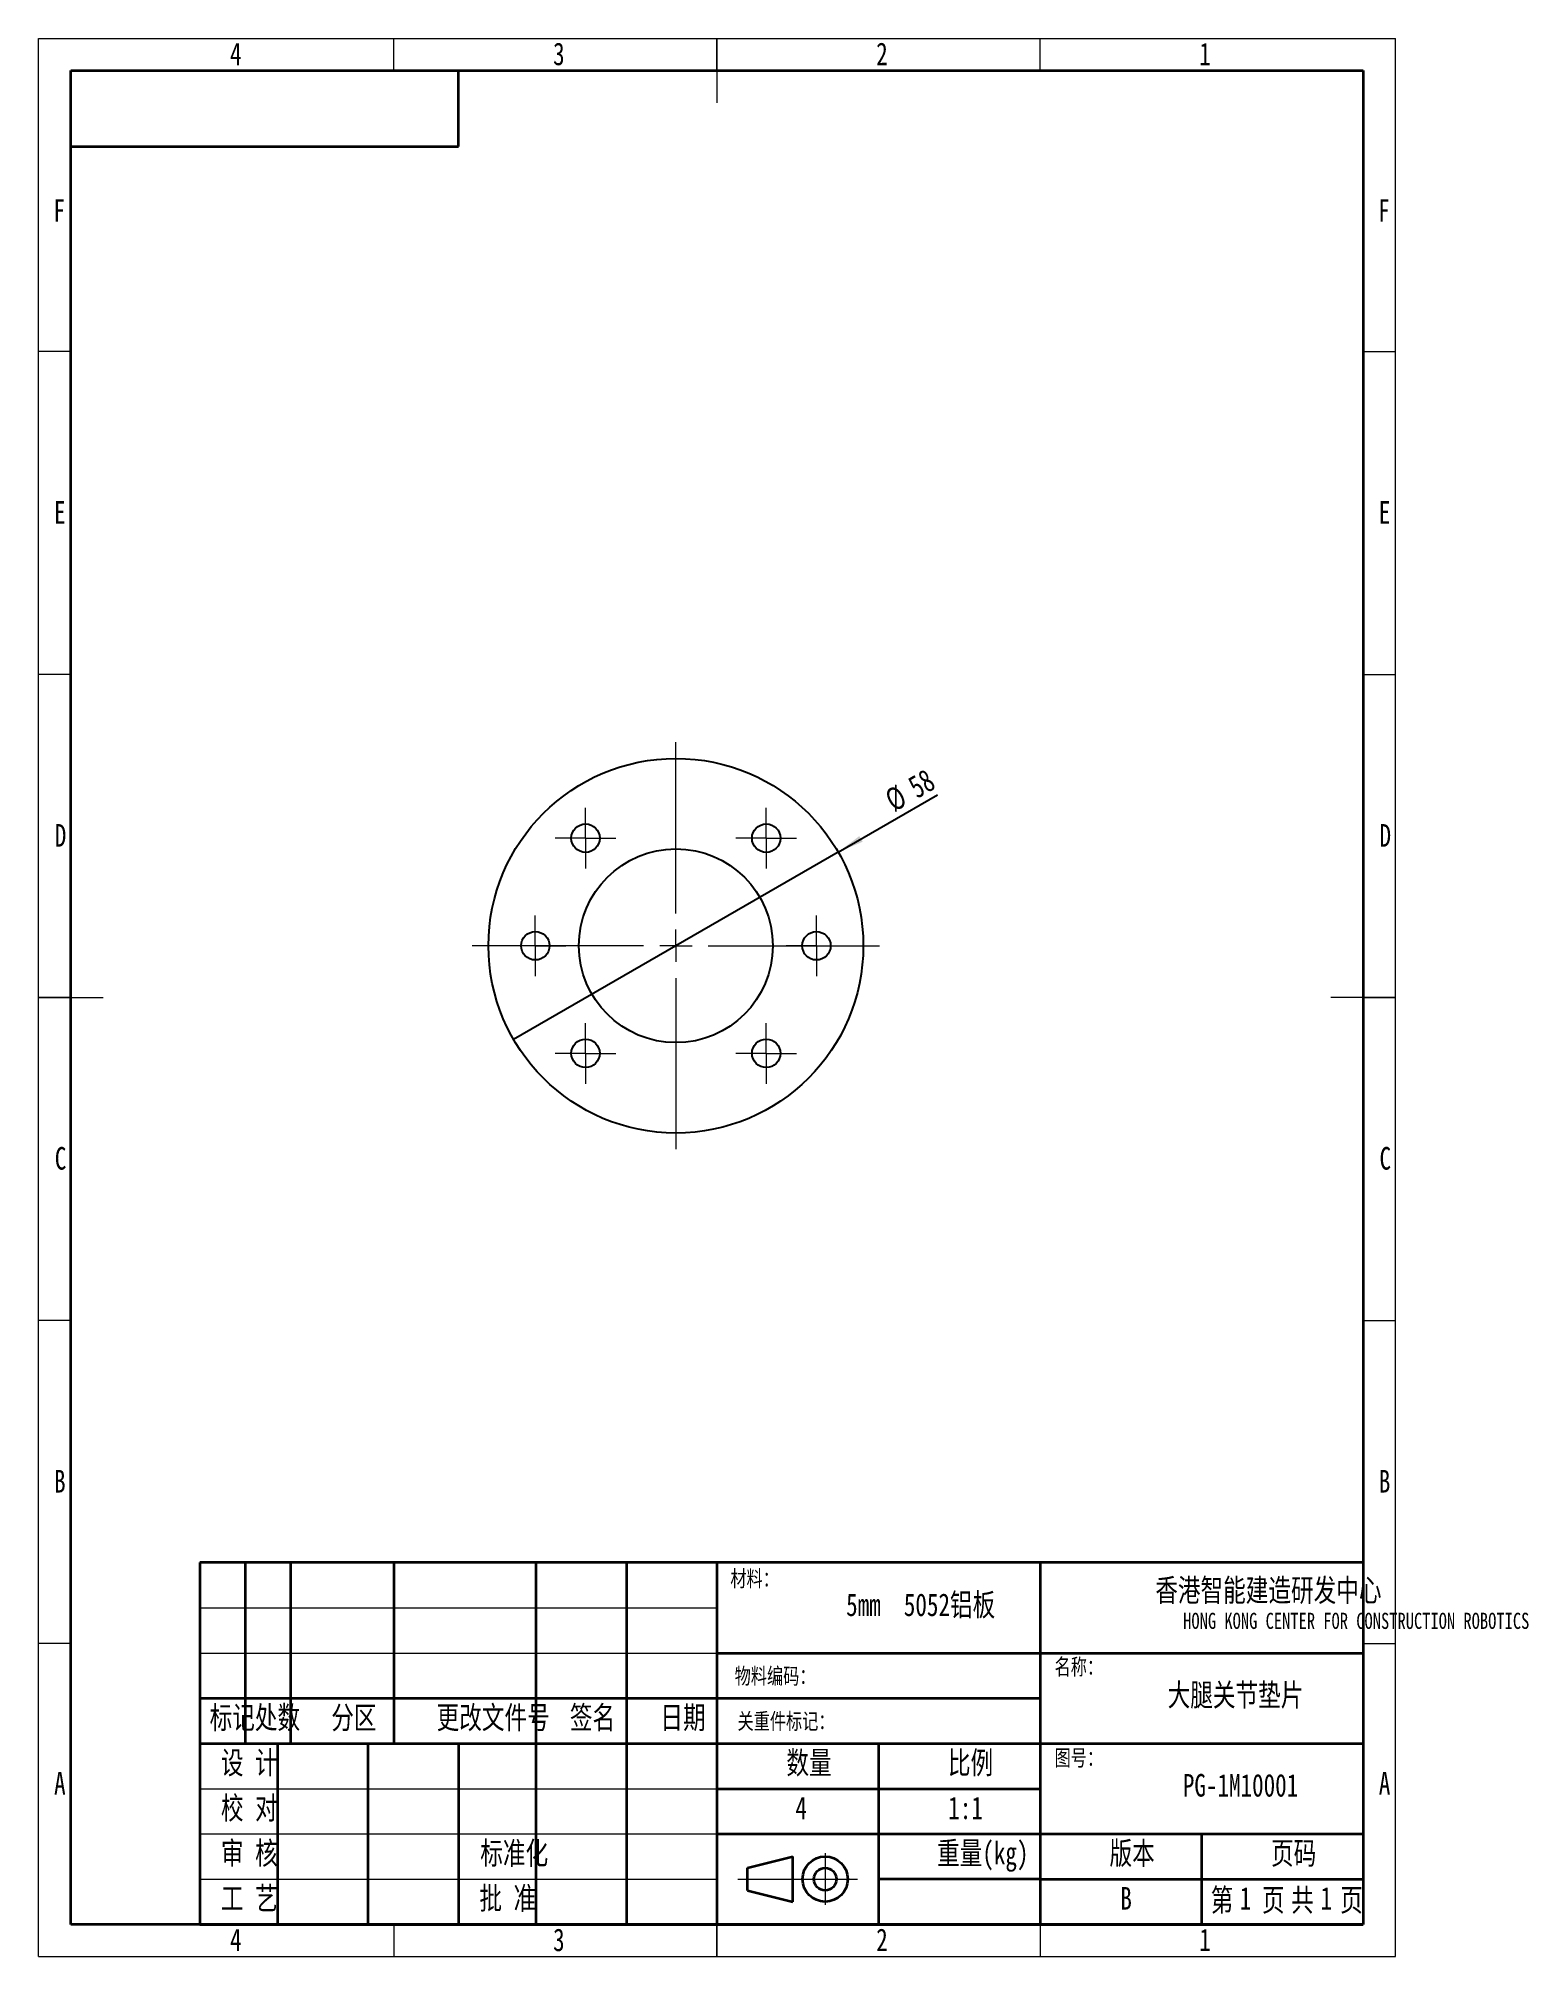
# Model space of a CAD drawing. Header units: millimetres. Extents: x 0 to 231, y 0 to 297.
import ezdxf

# ---------------------------------------------------------------- set-up
doc = ezdxf.new("R2010")
doc.units = ezdxf.units.MM
doc.linetypes.add('CENTERX2', pattern=[20.32, 12.7, -2.54, 2.54, -2.54])
for name, color, linetype, lineweight in [('标注层', 5, 'Continuous', 25), ('粗实线层', 7, 'Continuous', 25), ('轮廓实线层', 7, 'Continuous', 50)]:
    doc.layers.add(name, color=color, linetype=linetype, lineweight=lineweight)
doc.layers.add('细实线层', color=7, linetype='Continuous')
doc.styles.add('SLDTEXTSTYLE0', font='HYSWLONGFANGSONG.TTF', dxfattribs={"bigfont": 'bigfont'})
doc.styles.add('SLDTEXTSTYLE1', font='HYSWLONGFANGSONG.TTF')
doc.dimstyles.new('SLDDIMSTYLE0', dxfattribs={"dimtxt": 3.5, "dimasz": 4.08, "dimexe": 0, "dimexo": 0.0625, "dimgap": 0.875, "dimtad": 1, "dimdec": 0, "dimrnd": 1e-09, "dimzin": 12, "dimdsep": 46, "dimtxsty": 'SLDTEXTSTYLE1', "dimblk1": 'NONE', "dimsah": 1, "dimcen": 0, "dimadec": 0, "dimazin": 3, "dimtfac": 1, "dimtdec": 0, "dimtmove": 0, "dimatfit": 3, "dimldrblk": 'NONE', "dimfxl": 1, "dimfrac": 2, "dimtolj": 1, "dimtzin": 12, "dimarcsym": 0})

# ---------------------------------------------------------------- blocks, each defined once
blk = doc.blocks.new('_D')
at = {"layer": '标注层'}
for q in [(139.14, 179.89), (73.53, 142.01)]:
    blk.add_line((123.76, 171.01), q, dxfattribs=at)
blk.add_solid([(123.76, 171.01), (127.55, 172.61), (127.04, 173.49)], dxfattribs=at)
at = {"layer": '标注层', "char_height": 3.5, "attachment_point": 1, "rotation": 30, "style": 'SLDTEXTSTYLE1'}
for s, insert in [('%%c', (130.65, 180.21)), ('58', (134.22, 182.26))]:
    blk.add_mtext(s, dxfattribs=dict(at, insert=insert))
blk = doc.blocks.new('_None')
blk = doc.blocks.new('SW_CENTERMARKSYMBOL_0')
at = {"color": 0, "linetype": 'Continuous', "lineweight": 18}
for p, q in [((0, 5), (0, 31.5)), ((-5, 0), (-31.5, 0)), ((0, 0), (-2.5, 0)), ((0, 0), (0, 2.5)), ((0, 0), (0, -2.5)), ((0, 0), (2.5, 0)), ((5, 0), (31.5, 0)), ((0, -5), (0, -31.5))]:
    blk.add_line(p, q, dxfattribs=at)
blk = doc.blocks.new('SW_CENTERMARKSYMBOL_1')
at = {"color": 0, "linetype": 'Continuous', "lineweight": 18}
for p, q in [((0, 2.5), (0, 4.7)), ((-2.5, 0), (-4.7, 0)), ((0, 0), (-2.5, 0)), ((0, 0), (0, 2.5)), ((0, 0), (0, -2.5)), ((0, 0), (2.5, 0)), ((2.5, 0), (4.7, 0)), ((0, -2.5), (0, -4.7))]:
    blk.add_line(p, q, dxfattribs=at)
blk = doc.blocks.new('SW_CENTERMARKSYMBOL_2')
at = {"color": 0, "linetype": 'Continuous', "lineweight": 18}
for p, q in [((0, 2.5), (0, 4.7)), ((-2.5, 0), (-4.7, 0)), ((0, 0), (-2.5, 0)), ((0, 0), (0, 2.5)), ((0, 0), (0, -2.5)), ((0, 0), (2.5, 0)), ((2.5, 0), (4.7, 0)), ((0, -2.5), (0, -4.7))]:
    blk.add_line(p, q, dxfattribs=at)
blk = doc.blocks.new('SW_CENTERMARKSYMBOL_3')
at = {"color": 0, "linetype": 'Continuous', "lineweight": 18}
for p, q in [((0, 2.5), (0, 4.7)), ((-2.5, 0), (-4.7, 0)), ((0, 0), (-2.5, 0)), ((0, 0), (0, 2.5)), ((0, 0), (0, -2.5)), ((0, 0), (2.5, 0)), ((2.5, 0), (4.7, 0)), ((0, -2.5), (0, -4.7))]:
    blk.add_line(p, q, dxfattribs=at)
blk = doc.blocks.new('SW_CENTERMARKSYMBOL_4')
at = {"color": 0, "linetype": 'Continuous', "lineweight": 18}
for p, q in [((0, 2.5), (0, 4.7)), ((-2.5, 0), (-4.7, 0)), ((0, 0), (-2.5, 0)), ((0, 0), (0, 2.5)), ((0, 0), (0, -2.5)), ((0, 0), (2.5, 0)), ((2.5, 0), (4.7, 0)), ((0, -2.5), (0, -4.7))]:
    blk.add_line(p, q, dxfattribs=at)
blk = doc.blocks.new('SW_CENTERMARKSYMBOL_5')
at = {"color": 0, "linetype": 'Continuous', "lineweight": 18}
for p, q in [((0, 2.5), (0, 4.7)), ((-2.5, 0), (-4.7, 0)), ((0, 0), (-2.5, 0)), ((0, 0), (0, 2.5)), ((0, 0), (0, -2.5)), ((0, 0), (2.5, 0)), ((2.5, 0), (4.7, 0)), ((0, -2.5), (0, -4.7))]:
    blk.add_line(p, q, dxfattribs=at)
blk = doc.blocks.new('SW_CENTERMARKSYMBOL_6')
at = {"color": 0, "linetype": 'Continuous', "lineweight": 18}
for p, q in [((0, 2.5), (0, 4.7)), ((-2.5, 0), (-4.7, 0)), ((0, 0), (-2.5, 0)), ((0, 0), (0, 2.5)), ((0, 0), (0, -2.5)), ((0, 0), (2.5, 0)), ((2.5, 0), (4.7, 0)), ((0, -2.5), (0, -4.7))]:
    blk.add_line(p, q, dxfattribs=at)

msp = doc.modelspace()

# ---------------------------------------------------------------- linework, layer by layer
at = {"color": 7, "linetype": 'Continuous', "lineweight": 18}
for p, q in [((0, 0), (0, 297)), ((0, 297), (210, 297)), ((210, 0), (210, 297)), ((0, 0), (210, 0))]:
    msp.add_line(p, q, dxfattribs=at)
at = {"color": 7, "linetype": 'Continuous', "lineweight": 25}
for centre, radius in [((98.65, 156.51), 29), ((84.67, 173.17), 2.2), ((112.63, 173.17), 2.2), ((98.65, 156.51), 15), ((76.9, 156.51), 2.2), ((120.4, 156.51), 2.2), ((84.67, 139.85), 2.2), ((112.63, 139.85), 2.2)]:
    msp.add_circle(centre, radius, dxfattribs=at)
at = {"layer": '粗实线层', "lineweight": 35}
for p, q in [((65, 280.27), (65, 292)), ((5, 280.27), (65, 280.27)), ((205, 61), (25, 61)), ((25, 61), (25, 5)), ((32, 61), (32, 33)), ((39, 61), (39, 33)), ((55, 61), (55, 33)), ((77, 61), (77, 33)), ((91, 61), (91, 5)), ((105, 61), (105, 5)), ((155, 61), (155, 5)), ((205, 61), (205, 5)), ((105, 47), (205, 47)), ((25, 40), (105, 40)), ((105, 40), (155, 40)), ((25, 33), (205, 33)), ((37, 33), (37, 5)), ((51, 33), (51, 5)), ((65, 33), (65, 5)), ((77, 33), (77, 5)), ((130, 33), (130, 5)), ((105, 26), (155, 26)), ((105, 19), (155, 19)), ((155, 19), (205, 19)), ((180, 19), (180, 5)), ((109.75, 13.75), (116.75, 15.5)), ((116.75, 8.5), (116.75, 15.5)), ((109.75, 10.25), (109.75, 13.75)), ((155, 12), (130, 12)), ((155, 12), (205, 12)), ((109.75, 10.25), (116.75, 8.5)), ((25, 5), (205, 5))]:
    msp.add_line(p, q, dxfattribs=at)
for radius in [3.5, 1.75]:
    msp.add_circle((121.75, 12), radius, dxfattribs=at)
at = {"layer": '细实线层', "lineweight": 18}
for p, q in [((25, 54), (105, 54)), ((25, 47), (105, 47)), ((25, 26), (105, 26)), ((25, 19), (105, 19)), ((25, 12), (105, 12)), ((108.25, 12), (126.75, 12))]:
    msp.add_line(p, q, dxfattribs=at)
at = {"layer": '细实线层', "linetype": 'CENTERX2', "lineweight": 18}
msp.add_line((121.75, 16), (121.75, 8), dxfattribs=at)
at = {"layer": '轮廓实线层', "linetype": 'Continuous', "lineweight": 18}
for p, q in [((55, 292), (55, 297)), ((105, 297), (105, 287)), ((105, 292), (105, 297)), ((155, 292), (155, 297)), ((5, 248.5), (0, 248.5)), ((205, 248.5), (210, 248.5)), ((5, 198.5), (0, 198.5)), ((205, 198.5), (210, 198.5)), ((0, 148.5), (10, 148.5)), ((5, 148.5), (0, 148.5)), ((210, 148.5), (200, 148.5)), ((205, 148.5), (210, 148.5)), ((5, 98.5), (0, 98.5)), ((205, 98.5), (210, 98.5)), ((5, 48.5), (0, 48.5)), ((205, 48.5), (210, 48.5)), ((105, 0), (105, 10)), ((55, 5), (55, 0)), ((105, 5), (105, 0)), ((155, 5), (155, 0))]:
    msp.add_line(p, q, dxfattribs=at)
at = {"layer": '轮廓实线层', "linetype": 'Continuous', "lineweight": 35}
for p, q in [((5, 5), (5, 292)), ((5, 292), (205, 292)), ((205, 292), (205, 5)), ((205, 5), (5, 5))]:
    msp.add_line(p, q, dxfattribs=at)

# ---------------------------------------------------------------- block references
at = {"color": 7, "linetype": 'Continuous', "lineweight": 0}
for name, p in [('SW_CENTERMARKSYMBOL_0', (98.65, 156.51)), ('SW_CENTERMARKSYMBOL_1', (84.67, 173.17)), ('SW_CENTERMARKSYMBOL_2', (112.63, 173.17)), ('SW_CENTERMARKSYMBOL_3', (76.9, 156.51)), ('SW_CENTERMARKSYMBOL_4', (120.4, 156.51)), ('SW_CENTERMARKSYMBOL_6', (84.67, 139.85)), ('SW_CENTERMARKSYMBOL_5', (112.63, 139.85))]:
    msp.add_blockref(name, p, dxfattribs=at)

# ---------------------------------------------------------------- texts
at = {"layer": '细实线层', "attachment_point": 2}
for s, insert, char_height, style in [('材料：', (110.83, 59.79), 2.5, 'SLDTEXTSTYLE0'), ('5mm  5052铝板', (136.53, 56.23), 3.5, 'SLDTEXTSTYLE0'), ('香港智能建造研发中心', (190.34, 58.49), 3.5, 'SLDTEXTSTYLE0'), ('  HONG KONG CENTER FOR CONSTRUCTION ROBOTICS', (202.66, 53.24), 2.5, 'SLDTEXTSTYLE1'), ('物料编码：', (114, 44.7), 2.5, 'SLDTEXTSTYLE0'), ('名称：', (161, 46.14), 2.5, 'SLDTEXTSTYLE0'), ('大腿关节垫片', (185.25, 42.28), 3.5, 'SLDTEXTSTYLE0'), ('标记', (30, 38.78), 3.5, 'SLDTEXTSTYLE0'), ('处数', (37, 38.78), 3.5, 'SLDTEXTSTYLE0'), ('分区', (48.83, 38.76), 3.5, 'SLDTEXTSTYLE0'), ('更改文件号', (70.38, 38.78), 3.5, 'SLDTEXTSTYLE0'), ('签名', (85.75, 38.78), 3.5, 'SLDTEXTSTYLE0'), ('日期', (99.75, 38.78), 3.5, 'SLDTEXTSTYLE0'), ('关重件标记：', (115.69, 37.7), 2.5, 'SLDTEXTSTYLE0'), ('设 计', (32.64, 31.78), 3.5, 'SLDTEXTSTYLE0'), ('数量', (119.25, 31.78), 3.5, 'SLDTEXTSTYLE0'), ('比例', (144.25, 31.78), 3.5, 'SLDTEXTSTYLE0'), ('图号：', (161, 32.03), 2.5, 'SLDTEXTSTYLE0'), ('PG-1M10001', (186.03, 28.28), 3.5, 'SLDTEXTSTYLE1'), ('校 对', (32.64, 24.78), 3.5, 'SLDTEXTSTYLE0'), ('4', (118.04, 24.78), 3.5, 'SLDTEXTSTYLE1'), ('1:1', (143.48, 24.78), 3.5, 'SLDTEXTSTYLE1'), ('审 核', (32.64, 17.78), 3.5, 'SLDTEXTSTYLE0'), ('标准化', (73.63, 17.78), 3.5, 'SLDTEXTSTYLE0'), ('重量(kg)', (146.14, 17.78), 3.5, 'SLDTEXTSTYLE0'), ('版本', (169.25, 17.78), 3.5, 'SLDTEXTSTYLE0'), ('页码', (194.25, 17.78), 3.5, 'SLDTEXTSTYLE0'), ('工 艺', (32.64, 10.78), 3.5, 'SLDTEXTSTYLE0'), ('批 准', (72.64, 10.81), 3.5, 'SLDTEXTSTYLE0'), ('B', (168.32, 10.78), 3.5, 'SLDTEXTSTYLE1'), ('第', (183.16, 10.52), 3.5, 'SLDTEXTSTYLE0'), ('1', (186.79, 10.78), 3.5, 'SLDTEXTSTYLE1'), ('页', (191.1, 10.52), 3.5, 'SLDTEXTSTYLE0'), ('共', (195.61, 10.52), 3.5, 'SLDTEXTSTYLE0'), ('1', (199.29, 10.78), 3.5, 'SLDTEXTSTYLE1'), ('页', (203.2, 10.52), 3.5, 'SLDTEXTSTYLE0')]:
    msp.add_mtext(s, dxfattribs=dict(at, insert=insert, char_height=char_height, style=style))
at = {"layer": '轮廓实线层', "char_height": 3.5, "attachment_point": 2, "style": 'SLDTEXTSTYLE1'}
for s, insert in [('4', (30.54, 296.35)), ('3', (80.54, 296.35)), ('2', (130.54, 296.35)), ('1', (180.54, 296.35)), ('F', (3.22, 272.1)), ('F', (208.22, 272.1)), ('E', (3.32, 225.35)), ('E', (208.32, 225.35)), ('D', (3.43, 175.35)), ('D', (208.43, 175.35)), ('C', (3.43, 125.35)), ('C', (208.43, 125.35)), ('B', (3.32, 75.35)), ('B', (208.32, 75.35)), ('A', (3.32, 28.6)), ('A', (208.32, 28.6)), ('4', (30.54, 4.35)), ('3', (80.54, 4.35)), ('2', (130.54, 4.35)), ('1', (180.54, 4.35))]:
    msp.add_mtext(s, dxfattribs=dict(at, insert=insert))

# ---------------------------------------------------------------- dimensions: what is measured, and where the dimension line sits
at = {"layer": '标注层'}
dim = msp.add_diameter_dim_2p(p1=(73.53, 142.01), p2=(123.76, 171.01), dimstyle='SLDDIMSTYLE0', dxfattribs=at)
dim.commit()
dim.dimension.update_dxf_attribs({"geometry": '_D', "text_midpoint": (136.07, 178.12), "dimtype": 163})

doc.saveas('drawing.dxf')
